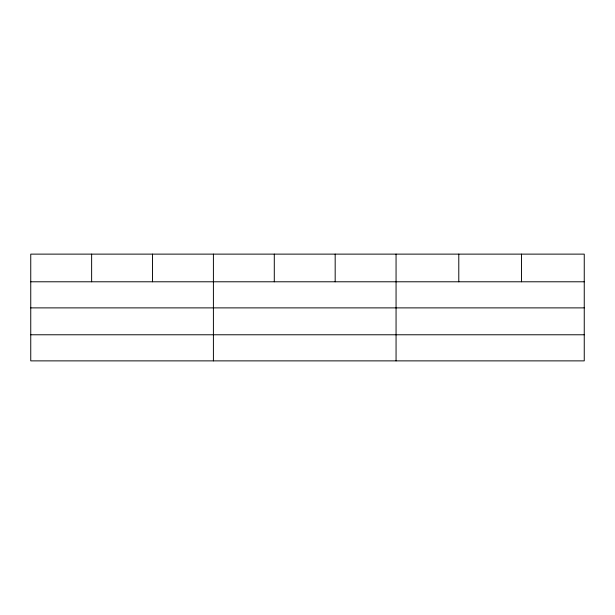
<?xml version="1.0" encoding="UTF-8"?>
<svg xmlns="http://www.w3.org/2000/svg" width="615" height="615" viewBox="0 0 615 615"><rect width="100%" height="100%" fill="white"/><g stroke="black" fill="none" stroke-linecap="round" stroke-linejoin="round"><path stroke-width="0.92" d="M584.25 307.884L584.25 254.126L30.75 254.126L30.75 360.874L584.25 360.874L584.25 307.884L30.75 307.884M30.75 281.785L584.25 281.785M30.75 334.775L584.25 334.775M521.52 254.126L521.52 281.785M458.79 254.126L458.79 281.785M396.06 254.126L396.06 360.874M335.175 254.126L335.175 281.785M274.29 254.126L274.29 281.785M213.405 254.126L213.405 360.874M152.52 254.126L152.52 281.785M91.635 254.126L91.635 281.785"/></g></svg>
